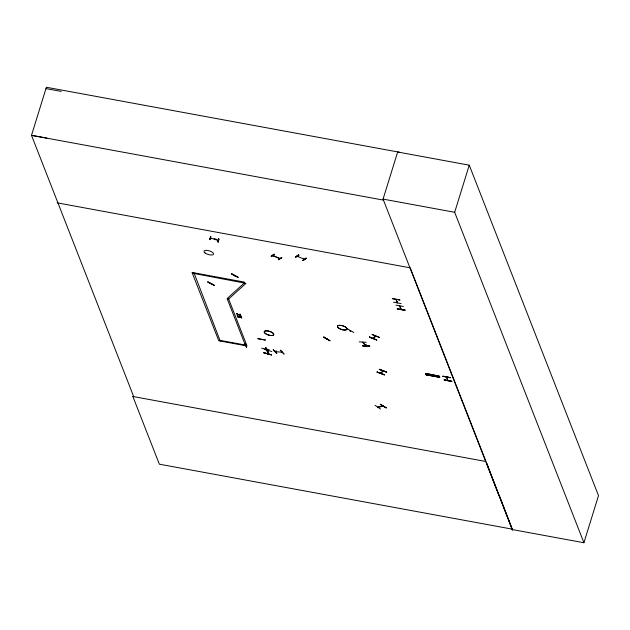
<?xml version="1.0" encoding="UTF-8"?>
<svg xmlns="http://www.w3.org/2000/svg" width="630" height="630" viewBox="0 0 630 630"><rect width="100%" height="100%" fill="white"/><g stroke="black" fill="none" stroke-linecap="round" stroke-linejoin="round"><path stroke-width="0.94" d="M380.355 404.232L386.04 407.838M386.269 407.87L380.268 404.295L386.261 407.886M238.069 277.263L231.517 273.9L237.888 277.279M238.077 277.287L231.753 273.774M347.705 329.017L353.824 332.514M363.282 342.602L362.872 342.507M366.164 345.901L362.888 342.192M399.522 306.007L401.263 309.495L399.798 305.991M271.577 354.769L263.868 352.658M264.12 349.374L271.829 351.485M265.624 347.532L267.12 351.075M271.538 355.021L263.844 352.863M271.561 354.84L263.844 352.847M425.896 374.503L439.653 376.811L439.701 377.323L425.967 374.732L439.701 377.299M425.982 374.724L439.716 377.142M362.628 345.657L369.676 345.783L369.739 346.327M275.121 351.674L275.893 351.721M276.042 351.225L276.011 351.871L275.279 351.823M282.177 352.225L281.295 352.012L282.051 352.217M397.073 302.518C394.096 293.399 398.199 306.676 397.286 301.833M446.82 377.157L447.182 376.795C445.945 377.803 447.119 378.031 447.757 380.567M447.631 380.213L448.032 380.654L446.898 377.212M380.701 373.346L382.741 370.826M383.056 370.999L380.985 373.48L381.363 372.527M372.086 334.538L379.481 337.412M372.188 334.467L379.378 337.475M404.909 310.11L397.325 308.731M397.365 308.983L404.948 310.37L404.988 309.85M444.126 379.89L451.789 381.489M451.828 381.024L444.095 379.89L451.781 381.544M379.268 369.393L386.686 372.173M209.688 239.487L210.774 236.47L210.113 239.613L209.688 239.487L210.743 236.502M211.16 238.234L210.483 238.187M218.122 240.432L217.311 240.219L218.145 240.329M218.224 242.022L218.909 238.975L218.476 238.864L217.791 241.896L218.224 242.007L218.602 238.849M218.2 241.959L218.909 238.975M246.314 345.728L245.976 345.657M193.977 272.822L220.248 341.05M207.758 282.012L214.31 285.429L207.79 281.972M273.979 254.229L274.326 254.441L271.294 256.607C269.624 255.583 279.523 251.937 271.278 256.489M245.456 344.429L245.275 345.019L219.98 340.365M281.791 257.654L278.389 259.718L281.815 257.702L281.421 257.544M298.407 254.906L298.754 255.111L295.722 257.284C294.045 256.26 303.951 252.614 295.706 257.166M267.703 352.981L267.561 353.753M267.742 352.91L267.569 353.721L267.781 350.642M268.065 352.824L267.915 353.784M297.313 256.308L297.864 256.544L298.108 255.859L297.974 256.583L297.258 256.268L304.385 259.261M268.128 353.091L267.86 353.792L268.081 350.674M297.974 256.583L298.218 255.788M273.113 349.815L276.861 353.627L273.412 349.8M303.211 260.56L306.243 258.347L302.817 260.387L306.243 258.347M275.727 351.69L275.924 350.981M276.034 351.028L276.011 351.847M305.967 257.827L306.243 258.371M283.799 354.021L280.547 350.209M324.025 336.806L323.686 337.263L330.002 340.751L323.725 337.207M383.072 199.104L397.656 152.003L469.248 165.178L598.5 495.645L583.923 542.745L512.324 529.562L383.072 199.104L454.671 212.286L583.923 542.745M363.014 342.594C361.636 340.594 366.628 348.484 365.817 344.87M365.959 345.618L366.03 344.846M365.573 345.516L366.172 344.933M369.652 336.617L369.393 337.137L376.827 339.948L369.526 336.963M373.307 338.53L373.818 337.656M375.693 335.916L375.26 336.223M376.685 340.082L369.416 337.082M397.341 302.573L397.554 301.88M397.648 301.935L397.325 302.534M384.528 374.748L377.118 371.936M399.853 299.943L392.325 298.549M380.835 373.125L381.008 372.425M381.103 372.432L380.914 373.094M403.381 306.464L395.892 305.156M380.488 409.027L375.047 405.271M384.394 374.968L376.992 372.141M454.671 212.286L469.248 165.178M450.426 377.677L442.811 376.204L450.442 377.646M499.094 495.739L486.344 462.436L512.615 530.31M512.324 529.562L499.574 496.259M257.867 338.633L265.506 340.066L257.898 338.688M234.722 275.751L234.045 275.727L234.478 275.586M350.729 330.986L349.996 330.939L350.382 331.112M268.128 351.012L267.75 350.934M399.932 300.045L392.301 298.667M442.882 376.307L450.505 377.779M207.979 281.893L214.31 285.343M323.93 337.089L330.002 340.751M245.227 343.76L246.59 347.343L245.235 343.83M261.938 339.688L261.552 339.444M359.265 341.862L366.219 342.303M267.506 353.446L267.931 353.564M377.827 407.082L383.024 406.059M382.591 371.086L383.064 370.928M425.557 373.385L439.378 376.204M425.833 374.354L439.622 376.897M373.078 338.404L375.433 336.058M373.362 338.507L375.63 336.373M278.507 259.71L281.5 257.505M303.487 258.993L304.306 259.229L303.573 259.048M211.105 283.579L211.775 283.602L211.263 283.744M350.052 330.97L350.5 330.821M383.174 406.24L378.024 407.216M327.246 338.971L327.474 338.696M211.192 238.384L210.444 238.156M218.019 240.416L210.546 238.069M272.861 255.489L279.956 258.591M273.507 255.906L272.759 255.559M279.169 258.245L279.854 258.67M265.829 349.185L266.159 349.225M266.183 349.39L265.868 349.335M280.437 350.256L284.185 354.044M275.192 351.682L282.106 352.202M45.959 88.633L61.299 91.405M46.84 138.12L31.5 135.34L46.384 87.255L399.483 152.247M399.585 306.251L399.908 306.078M397.286 308.802L404.901 310.188M512.45 529.176L159.343 464.176L132.867 396.483L133.718 396.68L31.5 135.34L383.631 200.151M57.133 202.836L410.232 267.829L485.99 461.522L132.867 396.483M192.315 273.144L245.991 283.342L228.651 299.014L227.178 298.746L245.542 345.705M261.576 348.193L269.168 349.603M425.494 373.409L439.283 376.134M395.923 299.439L396.349 299.518M393.522 302.164L401.137 303.628M214.035 238.573L216.594 239.329M279.689 258.615L272.845 255.615M377.086 371.999L384.513 374.826M447.962 380.347L447.725 380.551M265.773 347.571L267.12 351.123L265.773 347.595M379.355 369.298L386.757 372.149L379.355 369.322M362.762 345.917L369.731 346.374L362.762 345.894M446.796 376.724L446.607 377.449L446.835 376.732M244.582 282.76L227.241 298.439L228.651 299.014L247.015 345.972L218.768 340.775L192.048 272.459L244.314 282.075L244.582 282.76M240.369 314.26L238.62 314.48L236.36 313.527L238.25 314.559L236.935 314.992L238.707 314.764L240.936 315.709L239.077 314.693L240.369 314.26M241.258 316.551L239.51 316.764L237.25 315.811L239.148 316.843L237.825 317.276L239.597 317.055L241.825 317.993L239.967 316.977L241.258 316.551M205.136 253.016A4.977 1.921 17.2 0 0 213.302 254.52A4.977 1.921 17.2 0 0 207.931 250.488A4.977 1.921 17.2 0 0 205.136 253.016M338.586 328.017A5.001 1.929 17.2 0 0 346.784 329.522A5.001 1.929 17.2 0 0 341.397 325.474A5.001 1.929 17.2 0 0 338.586 328.017M338.578 328.041A5.001 1.929 17.2 0 0 346.776 329.553A5.001 1.929 17.2 0 0 341.389 325.497A5.001 1.929 17.2 0 0 338.578 328.041M265.332 333.514A4.993 1.929 17.2 0 0 273.514 335.026A4.993 1.929 17.2 0 0 268.144 330.978A4.993 1.929 17.2 0 0 265.332 333.514A4.993 1.929 17.2 0 0 273.514 335.042A4.993 1.929 17.2 0 0 268.136 331.002A4.993 1.929 17.2 0 0 265.332 333.538"/></g></svg>
